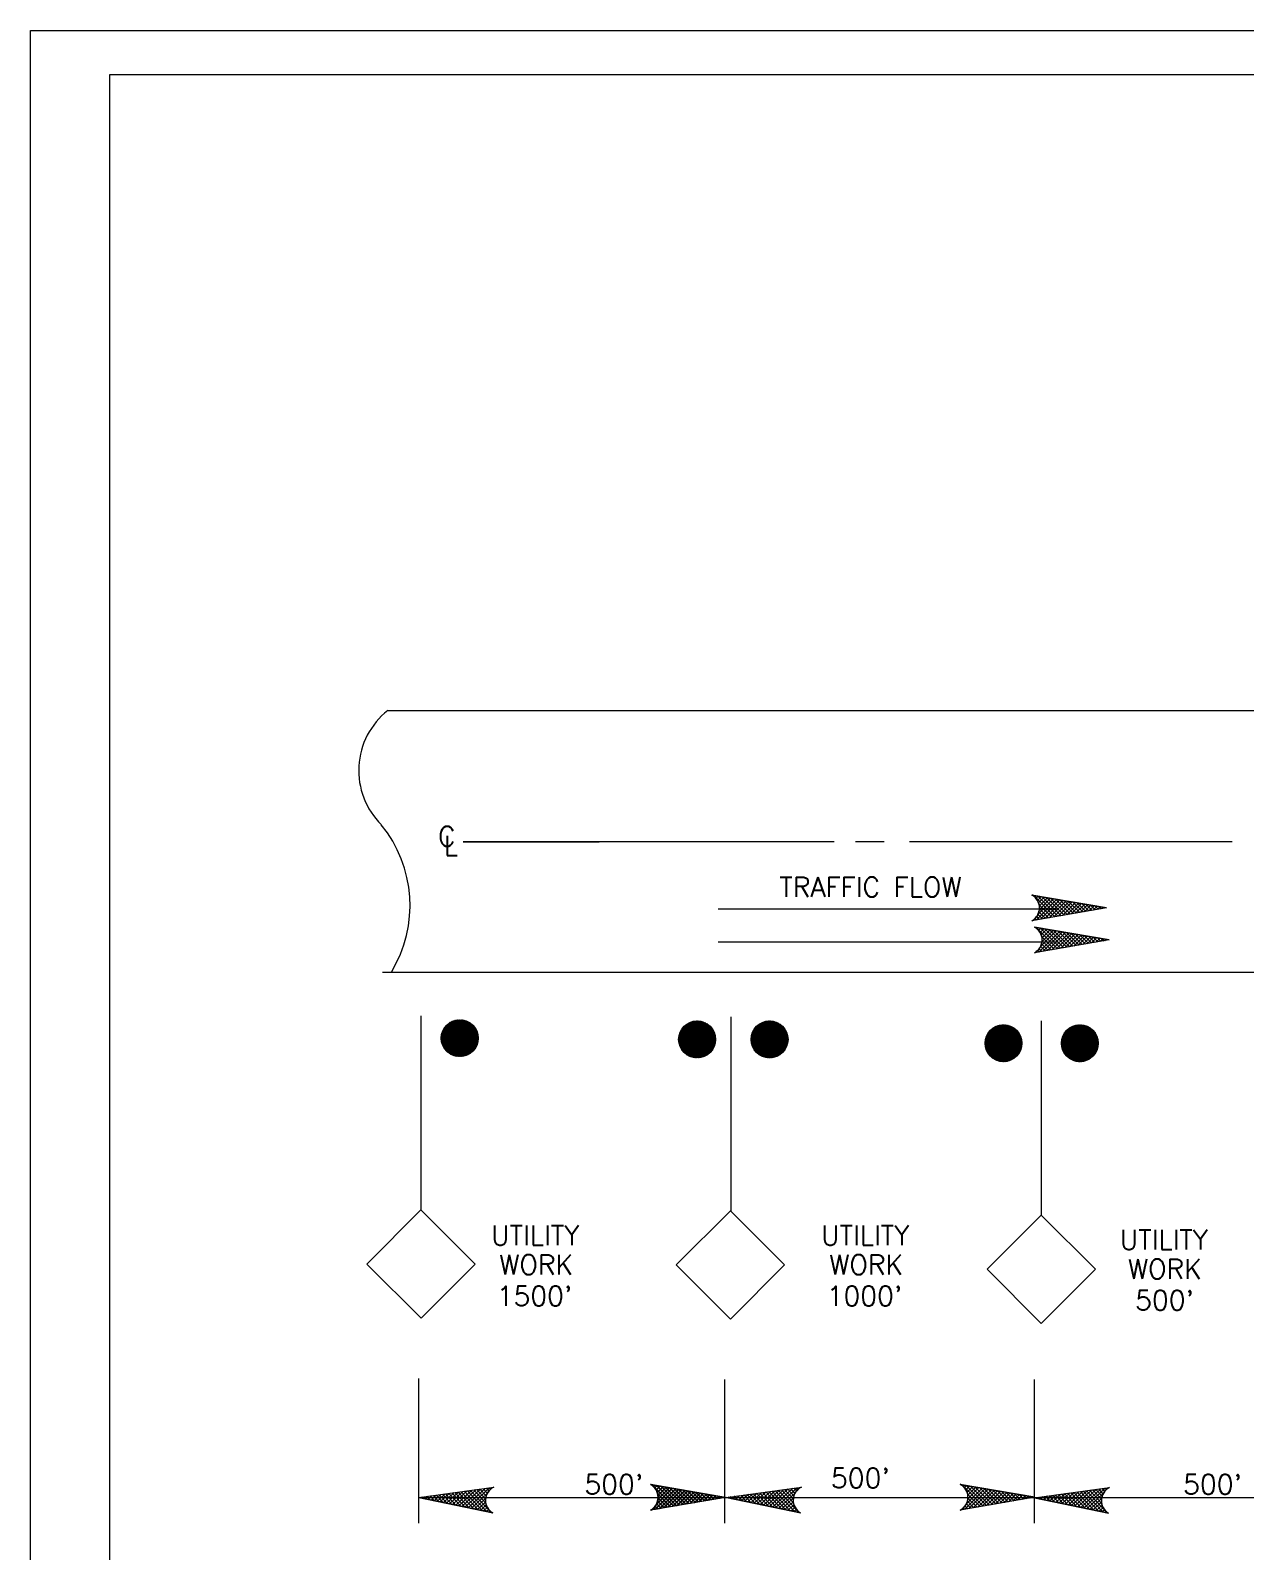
# Paper-space layout '2' of a CAD drawing. Header units: inches. Extents: x 1.3 to 17.9, y 1 to 11.6.
# Drawn here: x 1.29 to 5.8, y 5.93 to 11.57 of the extents above; entities that cross this region are included whole.
import ezdxf
from ezdxf.enums import TextEntityAlignment as Align

# ---------------------------------------------------------------- set-up
doc = ezdxf.new("R2010")
doc.units = ezdxf.units.IN
doc.header["$MEASUREMENT"] = 0
for name, color, linetype, lineweight in [('16', 135, 'Continuous', 0), ('DoubleLaneStreetTRAFFIC_003 - 16', 135, 'Continuous', 0), ('DoubleLaneStreetTRAFFIC_003 - 4', 135, 'Continuous', 0), ('z Level 63', 7, 'Continuous', 0)]:
    doc.layers.add(name, color=color, linetype=linetype, lineweight=lineweight)
doc.styles.add('ROMANS', font='romans.shx')

# ---------------------------------------------------------------- blocks, each defined once
blk = doc.blocks.new('AHSOL')
at = {"layer": '16', "color": 135, "linetype": 'Continuous'}
for p, q in [((0.05, 0.05), (-13.65, 2.41)), ((0.05, 0.05), (-13.65, -2.31)), ((-13.63, 2.4), (-13.62, 2.4)), ((-13.36, 2.36), (-9.42, -1.58)), ((-13.23, 2.13), (-13.05, 2.31)), ((-12.87, 1.83), (-12.48, 2.21)), ((-12.86, -2.18), (-9.07, 1.62)), ((-12.61, 1.41), (-11.91, 2.11)), ((-12.55, 2.22), (-8.85, -1.49)), ((-12.46, -1.11), (-9.64, 1.72)), ((-12.39, 0.97), (-11.35, 2.01)), ((-12.24, 0.45), (-10.78, 1.91)), ((-12.24, -0.22), (-10.21, 1.81)), ((-12.24, 0.57), (-9.99, -1.68)), ((-12.06, -2.04), (-8.5, 1.52)), ((-11.75, 2.08), (-8.28, -1.39)), ((-11.25, -1.9), (-7.93, 1.42)), ((-10.94, 1.94), (-7.71, -1.29)), ((-10.44, -1.76), (-7.36, 1.32)), ((-10.13, 1.8), (-7.14, -1.19)), ((-9.63, -1.62), (-6.79, 1.23)), ((-9.32, 1.66), (-6.57, -1.09)), ((-8.83, -1.48), (-6.22, 1.13)), ((-8.52, 1.52), (-6, -0.99)), ((-8.02, -1.34), (-5.65, 1.03)), ((-7.71, 1.38), (-5.43, -0.9)), ((-7.21, -1.2), (-5.08, 0.93)), ((-6.9, 1.25), (-4.86, -0.8)), ((-6.4, -1.07), (-4.51, 0.83)), ((-6.09, 1.11), (-4.29, -0.7)), ((-5.6, -0.93), (-3.94, 0.73)), ((-5.29, 0.97), (-3.72, -0.6)), ((-4.79, -0.79), (-3.37, 0.64)), ((-4.48, 0.83), (-3.15, -0.5)), ((-3.98, -0.65), (-2.8, 0.54)), ((-3.67, 0.69), (-2.58, -0.41)), ((-3.17, -0.51), (-2.23, 0.44)), ((-2.86, 0.55), (-2.01, -0.31)), ((-2.37, -0.37), (-1.66, 0.34)), ((-2.06, 0.41), (-1.44, -0.21)), ((-1.56, -0.23), (-1.09, 0.24)), ((-1.25, 0.27), (-0.87, -0.11)), ((-0.75, -0.09), (-0.52, 0.14)), ((-0.44, 0.13), (-0.3, -0.01)), ((-13.47, -2.21), (-13.41, -2.27)), ((-13.09, -1.92), (-12.84, -2.17)), ((-12.75, -1.6), (-12.27, -2.08)), ((-12.49, -1.18), (-11.7, -1.98)), ((-12.34, -0.67), (-11.13, -1.88)), ((-12.24, -0.1), (-10.56, -1.78))]:
    blk.add_line(p, q, dxfattribs=at)
at = {"layer": '16', "color": 135, "linetype": 'Continuous', "flags": 128}
blk.add_lwpolyline([(-13.65, 2.41), (0.05, 0.05), (-13.65, -2.31), (-13.32, -2.13), (-13.18, -1.98), (-12.99, -1.84), (-12.8, -1.65), (-12.71, -1.56), (-12.57, -1.32), (-12.47, -1.13), (-12.38, -0.94), (-12.33, -0.61), (-12.28, -0.43), (-12.24, -0.28), (-12.24, 0.33), (-12.24, 0.61), (-12.38, 0.94), (-12.47, 1.18), (-12.61, 1.42), (-12.71, 1.56), (-12.8, 1.7), (-12.9, 1.89), (-13.09, 2.03), (-13.23, 2.13), (-13.32, 2.22), (-13.46, 2.31)], close=True, dxfattribs=at)
at = {"layer": '16', "color": 135, "linetype": 'Continuous'}
blk.add_arc((-14.91, 0.05), 2.68, 298.0725, 61.9275, dxfattribs=at)

psp = doc.layouts.new('2')

# ---------------------------------------------------------------- linework, layer by layer
at = {"layer": 'DoubleLaneStreetTRAFFIC_003 - 4', "color": 135, "linetype": 'Continuous', "ltscale": 1.522829}
for p, q in [((2.6145, 9.0454), (13.0289, 9.0454)), ((2.8938, 8.5587), (3.3986, 8.5587)), ((4.2693, 8.5587), (2.8938, 8.5587)), ((4.4554, 8.5587), (4.3491, 8.5587)), ((5.7449, 8.5587), (4.5485, 8.5587)), ((3.8396, 8.3102), (5.1002, 8.3102)), ((3.8396, 8.1879), (5.1002, 8.1879)), ((2.5957, 8.0764), (13.1049, 8.0764)), ((2.7378, 7.9145), (2.7378, 7.1946)), ((2.813, 7.8328), (2.88, 7.8998)), ((2.813, 7.8294), (2.8834, 7.8998)), ((2.8131, 7.8364), (2.8764, 7.8997)), ((2.8132, 7.8261), (2.8867, 7.8996)), ((2.8135, 7.8402), (2.8726, 7.8993)), ((2.8135, 7.823), (2.8898, 7.8993)), ((2.8139, 7.82), (2.8928, 7.8989)), ((2.8142, 7.8442), (2.8686, 7.8986)), ((2.8145, 7.8171), (2.8957, 7.8983)), ((2.8151, 7.8144), (2.8984, 7.8977)), ((2.8152, 7.8487), (2.8641, 7.8976)), ((2.8159, 7.8117), (2.9011, 7.8969)), ((2.8166, 7.8536), (2.8592, 7.8961)), ((2.8167, 7.8091), (2.9037, 7.8961)), ((2.8176, 7.8066), (2.9062, 7.8952)), ((2.8186, 7.8042), (2.9086, 7.8942)), ((2.8188, 7.8592), (2.8536, 7.8939)), ((2.8197, 7.8018), (2.911, 7.8931)), ((2.853, 7.8937), (2.9436, 7.803)), ((2.8554, 7.8947), (2.9446, 7.8054)), ((2.8578, 7.8957), (2.9456, 7.8079)), ((2.8604, 7.8965), (2.9465, 7.8105)), ((2.863, 7.8973), (2.9473, 7.8131)), ((2.8658, 7.898), (2.948, 7.8158)), ((2.8686, 7.8986), (2.9486, 7.8187)), ((2.8715, 7.8991), (2.9491, 7.8216)), ((2.8746, 7.8995), (2.9494, 7.8246)), ((2.8778, 7.8997), (2.9497, 7.8278)), ((2.8811, 7.8998), (2.9498, 7.8311)), ((2.8846, 7.8997), (2.9497, 7.8346)), ((2.8883, 7.8995), (2.9494, 7.8383)), ((2.8922, 7.899), (2.9489, 7.8423)), ((2.8965, 7.8981), (2.9481, 7.8465)), ((2.9011, 7.8969), (2.9468, 7.8512)), ((2.9064, 7.8951), (2.9451, 7.8564)), ((3.6931, 7.8259), (3.7625, 7.8953)), ((3.6932, 7.8294), (3.759, 7.8952)), ((3.6933, 7.8226), (3.7658, 7.8952)), ((3.6934, 7.8331), (3.7554, 7.895)), ((3.6935, 7.8195), (3.7689, 7.8949)), ((3.6939, 7.8369), (3.7515, 7.8945)), ((3.6939, 7.8164), (3.772, 7.8945)), ((3.6945, 7.8135), (3.7749, 7.894)), ((3.6946, 7.8411), (3.7473, 7.8938)), ((3.6951, 7.8107), (3.7777, 7.8934)), ((3.7448, 7.8932), (3.8279, 7.8101)), ((3.7476, 7.8938), (3.8285, 7.8129)), ((3.7504, 7.8944), (3.8291, 7.8158)), ((3.7534, 7.8948), (3.8295, 7.8188)), ((3.7566, 7.8951), (3.8298, 7.8219)), ((3.7598, 7.8953), (3.8299, 7.8252)), ((3.7633, 7.8953), (3.8299, 7.8286)), ((3.7669, 7.8951), (3.8297, 7.8322)), ((3.7707, 7.8947), (3.8293, 7.8361)), ((3.7748, 7.894), (3.8286, 7.8402)), ((3.8867, 7.9099), (3.8867, 7.1901)), ((3.9619, 7.8292), (4.028, 7.8953)), ((3.9619, 7.8257), (4.0315, 7.8953)), ((3.9621, 7.8224), (4.0347, 7.8951)), ((3.9622, 7.8328), (4.0244, 7.895)), ((3.9623, 7.8193), (4.0379, 7.8949)), ((3.9626, 7.8367), (4.0205, 7.8946)), ((3.9627, 7.8163), (4.0409, 7.8945)), ((3.9633, 7.8134), (4.0438, 7.8939)), ((3.9633, 7.8409), (4.0163, 7.8938)), ((3.9639, 7.8106), (4.0466, 7.8933)), ((4.0144, 7.8934), (4.0968, 7.811)), ((4.0172, 7.894), (4.0974, 7.8138)), ((4.0202, 7.8945), (4.098, 7.8167)), ((4.0232, 7.8949), (4.0984, 7.8198)), ((4.0264, 7.8952), (4.0986, 7.8229)), ((4.0297, 7.8953), (4.0987, 7.8262)), ((4.0332, 7.8952), (4.0987, 7.8297)), ((4.0368, 7.895), (4.0984, 7.8334)), ((4.0407, 7.8945), (4.0979, 7.8373)), ((4.045, 7.8937), (4.0971, 7.8415)), ((5.0373, 7.8955), (5.0373, 7.1757)), ((2.8132, 7.8375), (2.8875, 7.7633)), ((2.8136, 7.8406), (2.8905, 7.7636)), ((2.814, 7.8435), (2.8935, 7.7641)), ((2.8146, 7.8464), (2.8963, 7.7647)), ((2.8153, 7.8492), (2.8991, 7.7654)), ((2.8161, 7.8518), (2.9017, 7.7661)), ((2.8169, 7.8544), (2.9043, 7.767)), ((2.8179, 7.8569), (2.9068, 7.7679)), ((2.8189, 7.8593), (2.9092, 7.7689)), ((2.82, 7.8616), (2.9115, 7.77)), ((2.8208, 7.7995), (2.9133, 7.8919)), ((2.8211, 7.8639), (2.9138, 7.7712)), ((2.8221, 7.7973), (2.9155, 7.8907)), ((2.8224, 7.8661), (2.916, 7.7724)), ((2.8225, 7.8662), (2.8465, 7.8903)), ((2.8234, 7.7952), (2.9176, 7.8895)), ((2.8237, 7.8682), (2.9181, 7.7737)), ((2.8247, 7.7931), (2.9197, 7.8881)), ((2.825, 7.8702), (2.9202, 7.7751)), ((2.8261, 7.7911), (2.9217, 7.8867)), ((2.8265, 7.8722), (2.9222, 7.7765)), ((2.8276, 7.7891), (2.9237, 7.8852)), ((2.828, 7.8742), (2.9241, 7.778)), ((2.8291, 7.7873), (2.9255, 7.8837)), ((2.8295, 7.876), (2.926, 7.7796)), ((2.8307, 7.7854), (2.9274, 7.8821)), ((2.8311, 7.8779), (2.9278, 7.7812)), ((2.8324, 7.7837), (2.9291, 7.8804)), ((2.8328, 7.8796), (2.9295, 7.7829)), ((2.8341, 7.782), (2.9308, 7.8787)), ((2.8345, 7.8813), (2.9312, 7.7846)), ((2.8359, 7.7803), (2.9325, 7.8769)), ((2.8363, 7.8829), (2.9329, 7.7864)), ((2.8377, 7.7787), (2.9341, 7.8751)), ((2.8382, 7.8845), (2.9344, 7.7883)), ((2.8396, 7.7772), (2.9356, 7.8731)), ((2.8401, 7.886), (2.9359, 7.7902)), ((2.8416, 7.7758), (2.937, 7.8712)), ((2.8421, 7.8874), (2.9374, 7.7922)), ((2.8436, 7.7744), (2.9384, 7.8692)), ((2.8441, 7.8888), (2.9388, 7.7942)), ((2.8457, 7.773), (2.9398, 7.8671)), ((2.8463, 7.8901), (2.9401, 7.7963)), ((2.8479, 7.7718), (2.941, 7.8649)), ((2.8484, 7.8914), (2.9413, 7.7985)), ((2.8501, 7.7706), (2.9422, 7.8627)), ((2.8507, 7.8926), (2.9425, 7.8007)), ((2.8524, 7.7694), (2.9433, 7.8604)), ((2.8548, 7.7684), (2.9444, 7.858)), ((2.8572, 7.7674), (2.9454, 7.8555)), ((2.8598, 7.7665), (2.9463, 7.853)), ((2.8624, 7.7657), (2.9471, 7.8504)), ((2.8651, 7.765), (2.9478, 7.8477)), ((2.8679, 7.7644), (2.9484, 7.8449)), ((2.8708, 7.7638), (2.949, 7.842)), ((2.8738, 7.7634), (2.9494, 7.839)), ((2.9126, 7.8923), (2.9422, 7.8627)), ((2.9215, 7.8868), (2.9368, 7.8716)), ((3.694, 7.8378), (3.7724, 7.7594)), ((3.6945, 7.8407), (3.7753, 7.7599)), ((3.6952, 7.8435), (3.7781, 7.7605)), ((3.6958, 7.8457), (3.7427, 7.8927)), ((3.6958, 7.808), (3.7804, 7.8926)), ((3.6959, 7.8461), (3.7808, 7.7612)), ((3.6966, 7.8054), (3.783, 7.8918)), ((3.6967, 7.8488), (3.7834, 7.7621)), ((3.6975, 7.8508), (3.7376, 7.891)), ((3.6975, 7.8029), (3.7856, 7.8909)), ((3.6976, 7.8513), (3.7859, 7.763)), ((3.6985, 7.8004), (3.788, 7.89)), ((3.6986, 7.8537), (3.7884, 7.764)), ((3.6995, 7.798), (3.7904, 7.8889)), ((3.6997, 7.8561), (3.7907, 7.765)), ((3.7, 7.8568), (3.7317, 7.8884)), ((3.7006, 7.7957), (3.7927, 7.8878)), ((3.7008, 7.8584), (3.793, 7.7662)), ((3.7018, 7.7935), (3.7949, 7.8866)), ((3.702, 7.8606), (3.7953, 7.7674)), ((3.7031, 7.7913), (3.7971, 7.8853)), ((3.7033, 7.8627), (3.7974, 7.7686)), ((3.7044, 7.7892), (3.7992, 7.884)), ((3.7046, 7.8648), (3.7236, 7.8838)), ((3.7046, 7.8648), (3.7995, 7.77)), ((3.7058, 7.7872), (3.8012, 7.8826)), ((3.706, 7.8669), (3.8015, 7.7714)), ((3.7073, 7.7852), (3.8032, 7.8812)), ((3.7075, 7.8688), (3.8035, 7.7728)), ((3.7088, 7.7833), (3.8051, 7.8796)), ((3.709, 7.8707), (3.8054, 7.7744)), ((3.7104, 7.7815), (3.8069, 7.8781)), ((3.7106, 7.8725), (3.8072, 7.776)), ((3.712, 7.7797), (3.8087, 7.8764)), ((3.7123, 7.8743), (3.809, 7.7776)), ((3.7137, 7.778), (3.8104, 7.8747)), ((3.714, 7.8761), (3.8107, 7.7793)), ((3.7155, 7.7763), (3.8121, 7.873)), ((3.7157, 7.8777), (3.8124, 7.7811)), ((3.7173, 7.7747), (3.8137, 7.8711)), ((3.7176, 7.8793), (3.814, 7.7829)), ((3.7192, 7.7732), (3.8152, 7.8692)), ((3.7195, 7.8808), (3.8155, 7.7848)), ((3.7211, 7.7717), (3.8167, 7.8673)), ((3.7214, 7.8823), (3.817, 7.7868)), ((3.7231, 7.7703), (3.8181, 7.8653)), ((3.7235, 7.8837), (3.8184, 7.7888)), ((3.7252, 7.7689), (3.8195, 7.8632)), ((3.7255, 7.8851), (3.8197, 7.7909)), ((3.7273, 7.7676), (3.8208, 7.8611)), ((3.7277, 7.8863), (3.821, 7.793)), ((3.7296, 7.7664), (3.822, 7.8589)), ((3.7299, 7.8875), (3.8222, 7.7952)), ((3.7318, 7.7653), (3.8232, 7.8566)), ((3.7322, 7.8887), (3.8233, 7.7975)), ((3.7342, 7.7642), (3.8242, 7.8543)), ((3.7345, 7.8897), (3.8244, 7.7999)), ((3.7366, 7.7632), (3.8252, 7.8518)), ((3.737, 7.8907), (3.8254, 7.8023)), ((3.7395, 7.8916), (3.8263, 7.8048)), ((3.7417, 7.7614), (3.827, 7.8467)), ((3.7421, 7.8925), (3.8271, 7.8074)), ((3.7444, 7.7607), (3.8278, 7.8441)), ((3.7471, 7.76), (3.8284, 7.8413)), ((3.7793, 7.8929), (3.8276, 7.8446)), ((3.7842, 7.8914), (3.8261, 7.8496)), ((3.79, 7.8891), (3.8238, 7.8553)), ((3.7973, 7.8852), (3.8198, 7.8627)), ((3.9629, 7.8387), (4.0421, 7.7595)), ((3.9635, 7.8416), (4.045, 7.7601)), ((3.9642, 7.8443), (4.0477, 7.7607)), ((3.9645, 7.8454), (4.0118, 7.8927)), ((3.9646, 7.8079), (4.0493, 7.8926)), ((3.9649, 7.847), (4.0504, 7.7615)), ((3.9654, 7.8052), (4.0519, 7.8918)), ((3.9658, 7.8496), (4.053, 7.7623)), ((3.9661, 7.8505), (4.0067, 7.8911)), ((3.9663, 7.8027), (4.0545, 7.8909)), ((3.9667, 7.8521), (4.0555, 7.7633)), ((3.9673, 7.8003), (4.0569, 7.8899)), ((3.9677, 7.8545), (4.0579, 7.7643)), ((3.9683, 7.7979), (4.0593, 7.8888)), ((3.9686, 7.8564), (4.0008, 7.8886)), ((3.9688, 7.8568), (4.0602, 7.7654)), ((3.9695, 7.7956), (4.0616, 7.8877)), ((3.97, 7.8591), (4.0625, 7.7665)), ((3.9707, 7.7934), (4.0638, 7.8865)), ((3.9712, 7.8613), (4.0647, 7.7678)), ((3.9719, 7.7912), (4.066, 7.8853)), ((3.9725, 7.8634), (4.0668, 7.769)), ((3.973, 7.8642), (3.993, 7.8842)), ((3.9733, 7.7891), (4.0681, 7.8839)), ((3.9738, 7.8655), (4.0689, 7.7704)), ((3.9747, 7.7871), (4.0701, 7.8825)), ((3.9752, 7.8675), (4.0709, 7.7718)), ((3.9761, 7.7851), (4.0721, 7.8811)), ((3.9767, 7.8694), (4.0729, 7.7733)), ((3.9776, 7.7832), (4.074, 7.8795)), ((3.9783, 7.8713), (4.0747, 7.7749)), ((3.9792, 7.7814), (4.0758, 7.878)), ((3.9799, 7.8731), (4.0765, 7.7765)), ((3.9809, 7.7796), (4.0776, 7.8763)), ((3.9816, 7.8749), (4.0783, 7.7781)), ((3.9826, 7.7779), (4.0793, 7.8746)), ((3.9833, 7.8766), (4.08, 7.7799)), ((3.9843, 7.7762), (4.081, 7.8729)), ((3.9851, 7.8782), (4.0816, 7.7817)), ((3.9862, 7.7746), (4.0826, 7.871)), ((3.9869, 7.8798), (4.0832, 7.7835)), ((3.988, 7.7731), (4.0841, 7.8691)), ((3.9889, 7.8813), (4.0847, 7.7854)), ((3.99, 7.7716), (4.0856, 7.8672)), ((3.9908, 7.8828), (4.0862, 7.7874)), ((3.992, 7.7702), (4.087, 7.8652)), ((3.9929, 7.8841), (4.0876, 7.7894)), ((3.9941, 7.7688), (4.0883, 7.8631)), ((3.995, 7.8855), (4.0889, 7.7915)), ((3.9962, 7.7676), (4.0896, 7.861)), ((3.9971, 7.8867), (4.0901, 7.7937)), ((3.9985, 7.7664), (4.0908, 7.8588)), ((3.9994, 7.8879), (4.0913, 7.796)), ((4.0007, 7.7652), (4.092, 7.8565)), ((4.0017, 7.889), (4.0924, 7.7982)), ((4.0031, 7.7641), (4.0931, 7.8541)), ((4.0041, 7.8901), (4.0935, 7.8006)), ((4.0055, 7.7631), (4.0941, 7.8517)), ((4.0065, 7.891), (4.0944, 7.8031)), ((4.008, 7.7622), (4.095, 7.8492)), ((4.0091, 7.8919), (4.0953, 7.8056)), ((4.0106, 7.7614), (4.0958, 7.8466)), ((4.0117, 7.8927), (4.0961, 7.8083)), ((4.0133, 7.7606), (4.0966, 7.8439)), ((4.0161, 7.76), (4.0972, 7.8412)), ((4.0189, 7.7594), (4.0978, 7.8383)), ((4.0495, 7.8925), (4.0959, 7.8461)), ((4.0547, 7.8908), (4.0942, 7.8513)), ((4.0608, 7.8881), (4.0915, 7.8574)), ((4.0692, 7.8832), (4.0866, 7.8658)), ((4.8291, 7.8118), (4.8982, 7.8809)), ((4.8292, 7.8153), (4.8948, 7.8808)), ((4.8292, 7.8085), (4.9015, 7.8807)), ((4.8294, 7.8189), (4.8911, 7.8806)), ((4.8295, 7.8053), (4.9047, 7.8805)), ((4.8299, 7.8228), (4.8872, 7.8801)), ((4.8299, 7.8023), (4.9077, 7.8801)), ((4.8304, 7.7993), (4.9107, 7.8796)), ((4.8307, 7.827), (4.883, 7.8793)), ((4.831, 7.7965), (4.9135, 7.879)), ((4.8317, 7.7938), (4.9162, 7.8783)), ((4.8319, 7.8316), (4.8784, 7.8781)), ((4.8325, 7.7912), (4.9188, 7.8775)), ((4.8334, 7.7886), (4.9214, 7.8766)), ((4.8336, 7.8368), (4.8732, 7.8764)), ((4.8342, 7.8383), (4.9234, 7.7491)), ((4.8344, 7.7862), (4.9238, 7.8756)), ((4.8352, 7.8408), (4.9258, 7.7502)), ((4.8354, 7.7838), (4.9262, 7.8746)), ((4.8363, 7.8429), (4.8671, 7.8737)), ((4.8364, 7.8431), (4.9281, 7.7513)), ((4.8365, 7.7815), (4.9285, 7.8735)), ((4.8375, 7.8453), (4.9304, 7.7525)), ((4.8377, 7.7793), (4.9308, 7.8723)), ((4.8388, 7.8475), (4.9326, 7.7537)), ((4.839, 7.7771), (4.9329, 7.871)), ((4.8401, 7.8496), (4.9347, 7.755)), ((4.8403, 7.775), (4.935, 7.8697)), ((4.8411, 7.8512), (4.8588, 7.8689)), ((4.8415, 7.8516), (4.9367, 7.7564)), ((4.8417, 7.773), (4.9371, 7.8683)), ((4.8429, 7.8536), (4.9387, 7.7578)), ((4.8432, 7.771), (4.939, 7.8668)), ((4.8444, 7.8556), (4.9406, 7.7593)), ((4.8447, 7.7691), (4.9409, 7.8653)), ((4.846, 7.8574), (4.9425, 7.7609)), ((4.8462, 7.7672), (4.9428, 7.8638)), ((4.8476, 7.8592), (4.9443, 7.7625)), ((4.8479, 7.7654), (4.9446, 7.8621)), ((4.8493, 7.861), (4.946, 7.7642)), ((4.8496, 7.7637), (4.9463, 7.8604)), ((4.851, 7.8626), (4.9477, 7.766)), ((4.8513, 7.762), (4.948, 7.8587)), ((4.8528, 7.8643), (4.9493, 7.7678)), ((4.8531, 7.7604), (4.9496, 7.8569)), ((4.8547, 7.8658), (4.9509, 7.7696)), ((4.855, 7.7589), (4.9511, 7.855)), ((4.8567, 7.8673), (4.9524, 7.7716)), ((4.857, 7.7574), (4.9526, 7.853)), ((4.8586, 7.8687), (4.9538, 7.7736)), ((4.859, 7.756), (4.954, 7.851)), ((4.8607, 7.8701), (4.9552, 7.7756)), ((4.861, 7.7546), (4.9554, 7.849)), ((4.8628, 7.8714), (4.9565, 7.7777)), ((4.8632, 7.7533), (4.9567, 7.8468)), ((4.865, 7.8726), (4.9577, 7.7799)), ((4.8654, 7.7521), (4.9579, 7.8446)), ((4.8673, 7.8738), (4.9589, 7.7822)), ((4.8676, 7.7509), (4.9591, 7.8424)), ((4.8696, 7.8749), (4.96, 7.7845)), ((4.87, 7.7499), (4.9602, 7.84)), ((4.872, 7.8759), (4.961, 7.7869)), ((4.8724, 7.7489), (4.9612, 7.8376)), ((4.8745, 7.8769), (4.9619, 7.7894)), ((4.8771, 7.8777), (4.9628, 7.792)), ((4.8797, 7.8785), (4.9636, 7.7946)), ((4.8824, 7.8792), (4.9643, 7.7974)), ((4.8853, 7.8798), (4.9648, 7.8002)), ((4.8882, 7.8802), (4.9653, 7.8032)), ((4.8913, 7.8806), (4.9657, 7.8063)), ((4.8945, 7.8808), (4.9659, 7.8095)), ((4.8979, 7.8809), (4.9659, 7.8128)), ((4.9014, 7.8808), (4.9658, 7.8163)), ((4.9052, 7.8804), (4.9655, 7.8201)), ((4.9092, 7.8799), (4.9649, 7.8241)), ((4.9135, 7.879), (4.9641, 7.8284)), ((4.9182, 7.8777), (4.9627, 7.8331)), ((4.9236, 7.8757), (4.9608, 7.8385)), ((4.9301, 7.8726), (4.9577, 7.8451)), ((4.9403, 7.8659), (4.9509, 7.8553)), ((5.1124, 7.812), (5.1813, 7.8809)), ((5.1125, 7.8155), (5.1778, 7.8808)), ((5.1125, 7.8087), (5.1846, 7.8808)), ((5.1128, 7.8192), (5.1741, 7.8805)), ((5.1128, 7.8055), (5.1878, 7.8805)), ((5.1132, 7.8025), (5.1908, 7.8801)), ((5.1133, 7.8231), (5.1702, 7.88)), ((5.1137, 7.7996), (5.1938, 7.8797)), ((5.1141, 7.8274), (5.1659, 7.8792)), ((5.1143, 7.7967), (5.1966, 7.879)), ((5.115, 7.794), (5.1993, 7.8783)), ((5.1153, 7.832), (5.1613, 7.878)), ((5.1158, 7.7914), (5.2019, 7.8775)), ((5.1167, 7.7888), (5.2045, 7.8767)), ((5.1171, 7.8372), (5.1561, 7.8762)), ((5.1171, 7.8373), (5.2057, 7.7487)), ((5.1176, 7.7864), (5.2069, 7.8757)), ((5.1181, 7.8398), (5.2081, 7.7497)), ((5.1186, 7.784), (5.2093, 7.8747)), ((5.1192, 7.8421), (5.2105, 7.7508)), ((5.1198, 7.8434), (5.1499, 7.8735)), ((5.1198, 7.7817), (5.2116, 7.8735)), ((5.1203, 7.8444), (5.2128, 7.752)), ((5.1209, 7.7794), (5.2139, 7.8724)), ((5.1216, 7.8466), (5.215, 7.7532)), ((5.1222, 7.7773), (5.2161, 7.8711)), ((5.1228, 7.8487), (5.2171, 7.7545)), ((5.1235, 7.7751), (5.2182, 7.8698)), ((5.1242, 7.8508), (5.2192, 7.7558)), ((5.1249, 7.7731), (5.2202, 7.8684)), ((5.1251, 7.8521), (5.1413, 7.8683)), ((5.1256, 7.8528), (5.2212, 7.7572)), ((5.1263, 7.7711), (5.2222, 7.867)), ((5.1271, 7.8548), (5.2232, 7.7587)), ((5.1278, 7.7692), (5.2241, 7.8655)), ((5.1286, 7.8567), (5.225, 7.7603)), ((5.1294, 7.7674), (5.226, 7.8639)), ((5.1302, 7.8585), (5.2269, 7.7619)), ((5.1311, 7.7656), (5.2277, 7.8623)), ((5.1319, 7.8602), (5.2286, 7.7635)), ((5.1327, 7.7638), (5.2295, 7.8606)), ((5.1336, 7.862), (5.2303, 7.7652)), ((5.1345, 7.7622), (5.2312, 7.8588)), ((5.1354, 7.8636), (5.232, 7.767)), ((5.1363, 7.7605), (5.2328, 7.857)), ((5.1372, 7.8652), (5.2336, 7.7689)), ((5.1382, 7.759), (5.2343, 7.8551)), ((5.1391, 7.8667), (5.2351, 7.7708)), ((5.1401, 7.7575), (5.2358, 7.8532)), ((5.1411, 7.8682), (5.2365, 7.7727)), ((5.1421, 7.7561), (5.2372, 7.8512)), ((5.1431, 7.8695), (5.2379, 7.7748)), ((5.1442, 7.7547), (5.2386, 7.8491)), ((5.1452, 7.8709), (5.2393, 7.7769)), ((5.1463, 7.7534), (5.2399, 7.847)), ((5.1474, 7.8721), (5.2405, 7.779)), ((5.1485, 7.7522), (5.2411, 7.8448)), ((5.1496, 7.8733), (5.2417, 7.7813)), ((5.1508, 7.751), (5.2423, 7.8425)), ((5.1519, 7.8745), (5.2428, 7.7836)), ((5.1531, 7.7499), (5.2434, 7.8402)), ((5.1543, 7.8755), (5.2439, 7.7859)), ((5.1555, 7.7489), (5.2444, 7.8378)), ((5.1568, 7.8765), (5.2449, 7.7884)), ((5.1593, 7.8774), (5.2458, 7.7909)), ((5.1619, 7.8782), (5.2466, 7.7935)), ((5.1646, 7.8789), (5.2473, 7.7962)), ((5.1674, 7.8795), (5.2479, 7.799)), ((5.1703, 7.8801), (5.2484, 7.8019)), ((5.1733, 7.8805), (5.2488, 7.8049)), ((5.1765, 7.8807), (5.2491, 7.8081)), ((5.1798, 7.8809), (5.2492, 7.8114)), ((5.1832, 7.8808), (5.2492, 7.8149)), ((5.1869, 7.8806), (5.249, 7.8185)), ((5.1908, 7.8801), (5.2485, 7.8224)), ((5.195, 7.8794), (5.2478, 7.8266)), ((5.1995, 7.8783), (5.2467, 7.8311)), ((5.2046, 7.8766), (5.245, 7.8362)), ((5.2105, 7.8741), (5.2424, 7.8422)), ((5.2185, 7.8696), (5.238, 7.85)), ((2.813, 7.8343), (2.8842, 7.7631)), ((2.813, 7.8309), (2.8809, 7.763)), ((2.8131, 7.8274), (2.8773, 7.7631)), ((2.8134, 7.8236), (2.8736, 7.7635)), ((2.814, 7.8196), (2.8696, 7.764)), ((2.8149, 7.8153), (2.8653, 7.7649)), ((2.8162, 7.8105), (2.8605, 7.7663)), ((2.8182, 7.8051), (2.8551, 7.7683)), ((2.8214, 7.7985), (2.8485, 7.7714)), ((2.8285, 7.788), (2.8378, 7.7787)), ((2.877, 7.7632), (2.9496, 7.8358)), ((2.8803, 7.763), (2.9498, 7.8325)), ((2.8837, 7.7631), (2.9497, 7.8291)), ((2.8874, 7.7633), (2.9495, 7.8254)), ((2.8913, 7.7637), (2.9491, 7.8215)), ((2.8954, 7.7645), (2.9483, 7.8174)), ((2.9, 7.7656), (2.9472, 7.8128)), ((2.905, 7.7672), (2.9455, 7.8077)), ((2.9109, 7.7697), (2.943, 7.8018)), ((2.9189, 7.7742), (2.9386, 7.794)), ((3.6932, 7.8283), (3.763, 7.7585)), ((3.6932, 7.8249), (3.7596, 7.7585)), ((3.6933, 7.8316), (3.7663, 7.7586)), ((3.6934, 7.8213), (3.756, 7.7587)), ((3.6936, 7.8348), (3.7694, 7.7589)), ((3.6938, 7.8174), (3.7521, 7.7591)), ((3.6945, 7.8133), (3.748, 7.7598)), ((3.6955, 7.8088), (3.7435, 7.7609)), ((3.6972, 7.8038), (3.7385, 7.7625)), ((3.6995, 7.798), (3.7326, 7.7649)), ((3.7037, 7.7904), (3.7252, 7.7689)), ((3.753, 7.759), (3.8294, 7.8354)), ((3.7561, 7.7587), (3.8297, 7.8323)), ((3.7593, 7.7585), (3.8299, 7.8291)), ((3.7663, 7.7586), (3.8298, 7.8221)), ((3.7701, 7.759), (3.8294, 7.8183)), ((3.7741, 7.7596), (3.8288, 7.8142)), ((3.7786, 7.7606), (3.8278, 7.8098)), ((3.7835, 7.7621), (3.8264, 7.805)), ((3.789, 7.7643), (3.8242, 7.7994)), ((3.796, 7.7678), (3.8206, 7.7924)), ((3.9619, 7.826), (4.0294, 7.7585)), ((3.962, 7.8294), (4.0328, 7.7585)), ((3.9621, 7.8225), (4.0259, 7.7586)), ((3.9622, 7.8326), (4.0361, 7.7587)), ((3.9624, 7.8187), (4.0221, 7.759)), ((3.9625, 7.8357), (4.0392, 7.759)), ((3.963, 7.8146), (4.0181, 7.7596)), ((3.964, 7.8103), (4.0137, 7.7605)), ((3.9653, 7.8055), (4.0089, 7.7619)), ((3.9674, 7.7999), (4.0034, 7.764)), ((3.9708, 7.7931), (3.9966, 7.7674)), ((3.9799, 7.7806), (3.9837, 7.7769)), ((4.0219, 7.759), (4.0982, 7.8353)), ((4.025, 7.7587), (4.0985, 7.8322)), ((4.0283, 7.7585), (4.0987, 7.8289)), ((4.0317, 7.7585), (4.0987, 7.8255)), ((4.0353, 7.7586), (4.0985, 7.8219)), ((4.0391, 7.759), (4.0981, 7.8181)), ((4.0432, 7.7597), (4.0975, 7.814)), ((4.0476, 7.7607), (4.0965, 7.8096)), ((4.0525, 7.7622), (4.095, 7.8047)), ((4.0582, 7.7644), (4.0928, 7.799)), ((4.0653, 7.7681), (4.0892, 7.792)), ((4.8291, 7.8126), (4.8977, 7.7441)), ((4.8292, 7.8159), (4.901, 7.7442)), ((4.8292, 7.8091), (4.8942, 7.7441)), ((4.8295, 7.8191), (4.9042, 7.7444)), ((4.8295, 7.8054), (4.8904, 7.7444)), ((4.8298, 7.8222), (4.9073, 7.7448)), ((4.83, 7.8014), (4.8865, 7.745)), ((4.8303, 7.8251), (4.9102, 7.7452)), ((4.8309, 7.828), (4.913, 7.7458)), ((4.8309, 7.7972), (4.8822, 7.7458)), ((4.8316, 7.8307), (4.9158, 7.7465)), ((4.8321, 7.7925), (4.8776, 7.747)), ((4.8324, 7.8333), (4.9184, 7.7473)), ((4.8333, 7.8359), (4.921, 7.7482)), ((4.8339, 7.7872), (4.8723, 7.7489)), ((4.8368, 7.781), (4.866, 7.7518)), ((4.8749, 7.7479), (4.9621, 7.8351)), ((4.8775, 7.7471), (4.9629, 7.8325)), ((4.8801, 7.7463), (4.9637, 7.8299)), ((4.8829, 7.7456), (4.9644, 7.8271)), ((4.8858, 7.7451), (4.9649, 7.8242)), ((4.8887, 7.7446), (4.9654, 7.8213)), ((4.8918, 7.7443), (4.9657, 7.8182)), ((4.8951, 7.7441), (4.9659, 7.8149)), ((4.8985, 7.7441), (4.9659, 7.8115)), ((4.902, 7.7442), (4.9658, 7.808)), ((4.9058, 7.7446), (4.9654, 7.8042)), ((4.9098, 7.7452), (4.9648, 7.8002)), ((4.9142, 7.7461), (4.9639, 7.7958)), ((4.9191, 7.7475), (4.9625, 7.791)), ((4.9246, 7.7496), (4.9604, 7.7854)), ((5.1125, 7.8146), (5.183, 7.7441)), ((5.1125, 7.8112), (5.1796, 7.7441)), ((5.1126, 7.8076), (5.176, 7.7442)), ((5.1127, 7.8178), (5.1862, 7.7443)), ((5.113, 7.8209), (5.1893, 7.7446)), ((5.113, 7.8038), (5.1722, 7.7446)), ((5.1134, 7.8239), (5.1923, 7.745)), ((5.1136, 7.7997), (5.1681, 7.7452)), ((5.1139, 7.8268), (5.1952, 7.7456)), ((5.1146, 7.8296), (5.1979, 7.7462)), ((5.1146, 7.7953), (5.1637, 7.7462)), ((5.1154, 7.8322), (5.2006, 7.747)), ((5.1161, 7.7904), (5.1588, 7.7477)), ((5.1162, 7.8348), (5.2032, 7.7478)), ((5.1183, 7.7848), (5.1532, 7.7499)), ((5.158, 7.748), (5.2453, 7.8353)), ((5.1606, 7.7471), (5.2462, 7.8327)), ((5.1632, 7.7464), (5.247, 7.8301)), ((5.166, 7.7457), (5.2476, 7.8273)), ((5.1689, 7.7451), (5.2482, 7.8245)), ((5.1718, 7.7446), (5.2486, 7.8215)), ((5.1749, 7.7443), (5.249, 7.8184)), ((5.1781, 7.7441), (5.2492, 7.8152)), ((5.1815, 7.7441), (5.2493, 7.8118)), ((5.1851, 7.7442), (5.2491, 7.8083)), ((5.1888, 7.7445), (5.2488, 7.8045)), ((5.1928, 7.7451), (5.2482, 7.8005)), ((5.1972, 7.746), (5.2473, 7.7961)), ((5.202, 7.7474), (5.2459, 7.7913)), ((5.2074, 7.7494), (5.2439, 7.7859)), ((4.8425, 7.7719), (4.8568, 7.7575)), ((4.9314, 7.753), (4.957, 7.7786)), ((4.9448, 7.763), (4.9464, 7.7646)), ((5.1219, 7.7778), (5.1461, 7.7536)), ((5.2141, 7.7527), (5.2406, 7.7792)), ((5.2254, 7.7605), (5.2327, 7.7678)), ((2.7296, 6.034), (2.7296, 6.5698)), ((3.8648, 6.034), (3.8648, 6.5669)), ((5.0129, 6.034), (5.0129, 6.5669)), ((2.7454, 6.1291), (3.8697, 6.1291)), ((3.8697, 6.1291), (5.0129, 6.1291)), ((5.0129, 6.1291), (6.1625, 6.1291))]:
    psp.add_line(p, q, dxfattribs=at)
at = {"layer": 'DoubleLaneStreetTRAFFIC_003 - 4', "color": 135, "linetype": 'Continuous', "ltscale": 1.522829, "flags": 128}
for points in [[(2.5372, 6.994), (2.7378, 7.1946), (2.9386, 6.9938), (2.738, 6.7932)], [(3.6843, 6.9913), (3.8849, 7.1919), (4.0857, 6.9911), (3.8851, 6.7905)], [(4.8366, 6.975), (5.0373, 7.1757), (5.2381, 6.9749), (5.0374, 6.7743)]]:
    psp.add_lwpolyline(points, close=True, dxfattribs=at)
at = {"layer": 'DoubleLaneStreetTRAFFIC_003 - 4', "color": 135, "linetype": 'Continuous', "ltscale": 1.522829}
for centre in [(2.8814, 7.8314), (3.7615, 7.8269), (4.0303, 7.8269), (4.8975, 7.8125), (5.1808, 7.8125)]:
    psp.add_circle(centre, 0.0684, dxfattribs=at)
for centre, radius, start, end in [((2.7892, 8.8235), 0.2824, 128.2157, 225.3027), ((2.2225, 8.3229), 0.4747, 328.7138, 39.1625)]:
    psp.add_arc(centre, radius, start, end, dxfattribs=at)
at = {"layer": 'z Level 63', "color": 7, "linetype": 'Continuous', "lineweight": 0, "flags": 128}
psp.add_lwpolyline([(1.2896, 11.5664), (17.8799, 11.5664), (17.8799, 1.0234), (1.2896, 1.0234), (1.2896, 11.5664)], dxfattribs=at)
at = {"layer": 'z Level 63', "color": 7, "linetype": 'Continuous', "lineweight": 0}
psp.add_lwpolyline([(1.5842, 11.4036), (17.5853, 11.4036), (17.5853, 2.8759), (17.5853, 1.318), (14.6381, 1.318), (1.5842, 1.318)], close=True, dxfattribs=at)

# ---------------------------------------------------------------- block references
at = {"layer": 'DoubleLaneStreetTRAFFIC_003 - 16', "color": 135, "linetype": 'Continuous', "ltscale": 1.522829, "xscale": 0.0202, "yscale": 0.0202, "zscale": 0.0202}
for p in [(5.2782, 8.3133), (5.288, 8.1945), (3.8641, 6.1285), (3.8654, 6.1285), (5.0129, 6.1291), (5.0129, 6.1291)]:
    psp.add_blockref('AHSOL', p, dxfattribs=at)
at = {"layer": 'DoubleLaneStreetTRAFFIC_003 - 16', "color": 135, "linetype": 'Continuous', "ltscale": 1.522829, "xscale": 0.0202, "yscale": 0.0202, "zscale": 0.0202, "rotation": 178.0126958635385}
for p in [(2.7303, 6.1299), (3.8711, 6.1304), (5.0135, 6.1289)]:
    psp.add_blockref('AHSOL', p, dxfattribs=at)

# ---------------------------------------------------------------- texts
at = {"layer": 'DoubleLaneStreetTRAFFIC_003 - 4', "color": 135, "linetype": 'Continuous', "style": 'ROMANS'}
for s, height, p in [('C', 0.0727, (2.8333, 8.5793)), ('L', 0.0727, (2.8487, 8.5444)), ('TRAFFIC FLOW', 0.072669, (4.4043, 8.3921)), ('UTILITY', 0.07267, (3.1613, 7.1008)), ('UTILITY', 0.07267, (4.3848, 7.1008)), ('UTILITY', 0.07267, (5.4921, 7.0849)), ('WORK', 0.07267, (3.165, 6.9918)), ('WORK', 0.07267, (4.3886, 6.9918)), ('WORK', 0.07267, (5.4959, 6.9759)), ("1500'", 0.07267, (3.1587, 6.8758)), ("1000'", 0.07267, (4.3822, 6.8758)), ("500'", 0.07267, (5.4947, 6.86))]:
    psp.add_text(s, height=height, dxfattribs=at).set_placement(p, align=Align.MIDDLE_CENTER)
for p in [(3.3437, 6.1776), (4.2579, 6.2008), (5.5636, 6.1776)]:
    psp.add_text("500'", height=0.07267, dxfattribs=at).set_placement(p, align=Align.MIDDLE_LEFT)

doc.saveas('drawing.dxf')
